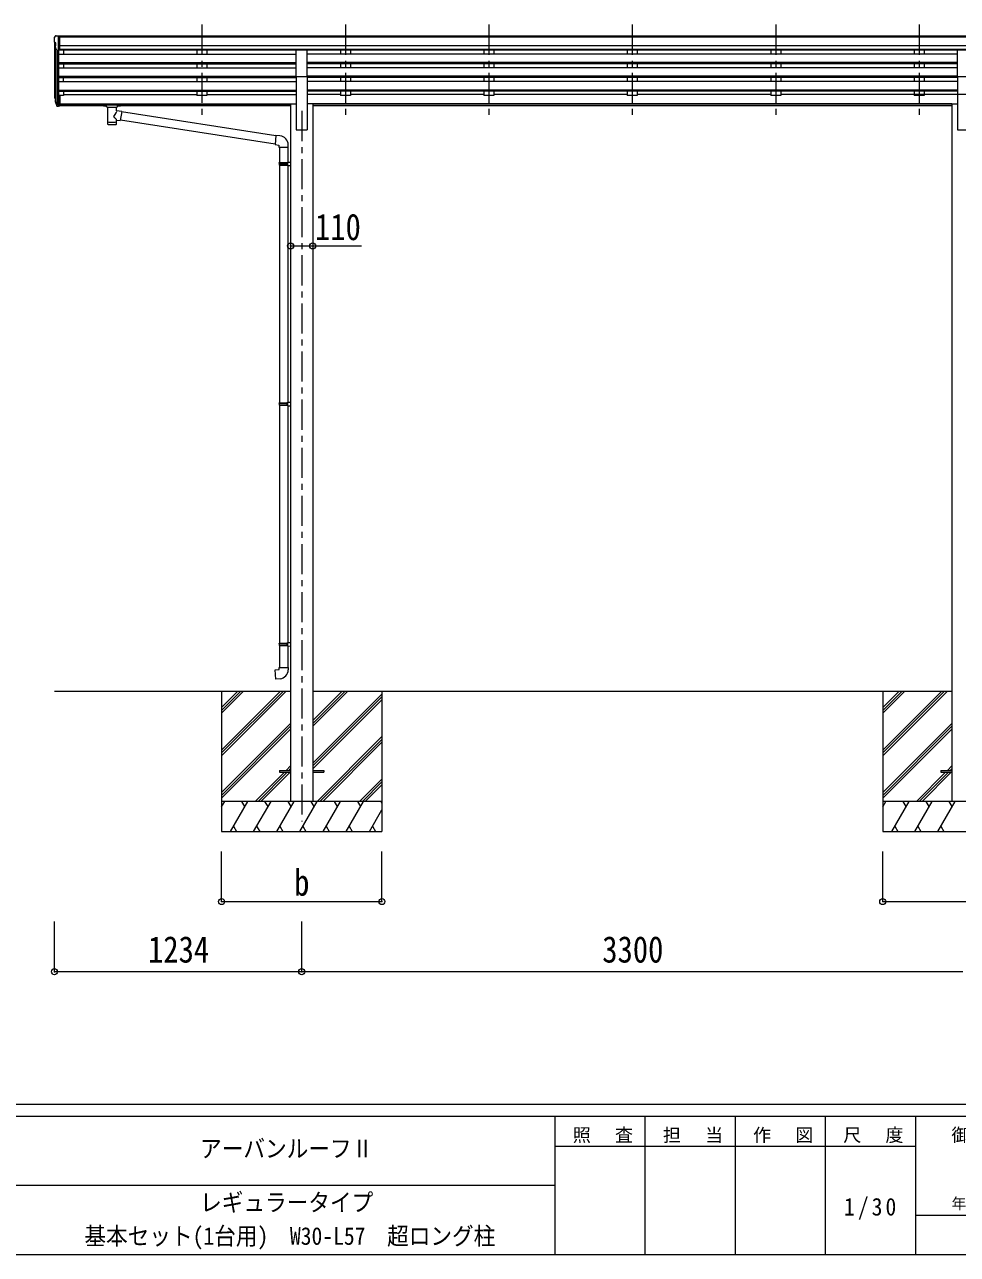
# Model space of a CAD drawing. Units: millimetres at full size, sheet at 1:30; some dimension numbers follow another scale. Extents: x -8432 to 8432, y -5820 to 5820.
# Drawn here: x 55 to 4711, y -5820 to 314 of the extents above; entities that cross this region are included whole.
import ezdxf
from ezdxf.enums import TextEntityAlignment as Align

# ---------------------------------------------------------------- set-up
doc = ezdxf.new("R2010")
doc.units = ezdxf.units.MM
doc.header["$LTSCALE"] = 30
doc.header["$PDMODE"] = 32
doc.header["$PDSIZE"] = 30
doc.linetypes.add('CHAIN1', pattern=[8, 5, -1, 1, -1])
for name, color, linetype, lineweight in [('0-0_0', 7, 'Continuous', 9), ('0-1_本体', 5, 'CHAIN1', 9), ('0-3_ELV2', 4, 'Continuous', 9), ('0-6_OTH_LINE', 6, 'Continuous', 9), ('0-9_OUTLINE', 7, 'Continuous', 9), ('F-0_240', 7, 'Continuous', 9)]:
    doc.layers.add(name, color=color, linetype=linetype, lineweight=lineweight)
doc.styles.add('ＭＳ ゴシック', font='')
doc.styles.get('ＭＳ ゴシック').set_extended_font_data('MS Gothic')

msp = doc.modelspace()

# ---------------------------------------------------------------- linework, layer by layer
at = {"layer": '0-0_0'}
for p, q in [((204.07, -3010.09), (1382.87, -3010.09)), ((1038.07, -3010.09), (1038.07, -3710.09)), ((1038.07, -3304.27), (1332.25, -3010.09)), ((1038.07, -3318.41), (1346.4, -3010.09)), ((1038.07, -3332.55), (1360.54, -3010.09)), ((1038.07, -3120.42), (1148.41, -3010.09)), ((1038.07, -3106.28), (1134.26, -3010.09)), ((1038.07, -3092.14), (1120.12, -3010.09)), ((1493.27, -3185.72), (1668.91, -3010.09)), ((1493.27, -3171.58), (1654.76, -3010.09)), ((1493.27, -3157.44), (1640.62, -3010.09)), ((1493.27, -3010.09), (4682.87, -3010.09)), ((1493.27, -3369.57), (1838.07, -3024.77)), ((1493.27, -3383.71), (1838.07, -3038.91)), ((1493.27, -3397.85), (1838.07, -3053.06)), ((1838.07, -3010.09), (1838.07, -3710.09)), ((4338.07, -3010.09), (4338.07, -3710.09)), ((4338.07, -3304.27), (4632.25, -3010.09)), ((4338.07, -3318.41), (4646.4, -3010.09)), ((4338.07, -3332.55), (4660.54, -3010.09)), ((4338.07, -3120.42), (4448.41, -3010.09)), ((4338.07, -3106.28), (4434.26, -3010.09)), ((4338.07, -3092.14), (4420.12, -3010.09)), ((1038.07, -3516.4), (1382.87, -3171.6)), ((1038.07, -3530.54), (1382.87, -3185.74)), ((4338.07, -3516.4), (4682.87, -3171.6)), ((4338.07, -3530.54), (4682.87, -3185.74)), ((1038.07, -3544.69), (1382.87, -3199.89)), ((1514.88, -3560.09), (1838.07, -3236.9)), ((1529.02, -3560.09), (1838.07, -3251.04)), ((4338.07, -3544.69), (4682.87, -3199.89)), ((1543.17, -3560.09), (1838.07, -3265.19)), ((1206.51, -3560.09), (1352.02, -3414.59)), ((1220.66, -3560.09), (1366.16, -3414.59)), ((1234.8, -3560.09), (1380.3, -3414.59)), ((1361.02, -3405.59), (1382.87, -3383.73)), ((1375.16, -3405.59), (1382.87, -3397.88)), ((4506.51, -3560.09), (4652.02, -3414.59)), ((4520.66, -3560.09), (4666.16, -3414.59)), ((4534.8, -3560.09), (4680.3, -3414.59)), ((4661.02, -3405.59), (4682.87, -3383.73)), ((4675.16, -3405.59), (4682.87, -3397.88)), ((1727.01, -3560.09), (1838.07, -3449.03)), ((1741.16, -3560.09), (1838.07, -3463.18)), ((1755.3, -3560.09), (1838.07, -3477.32)), ((1838.07, -3560.09), (1038.07, -3560.09)), ((1038.07, -3587.59), (1053.95, -3560.09)), ((1082.82, -3710.09), (1169.42, -3560.09)), ((1154.42, -3586.07), (1139.42, -3560.09)), ((1198.29, -3710.09), (1284.89, -3560.09)), ((1269.89, -3586.07), (1254.89, -3560.09)), ((1313.76, -3710.09), (1400.36, -3560.09)), ((1385.36, -3586.07), (1370.36, -3560.09)), ((1429.23, -3710.09), (1515.83, -3560.09)), ((1500.83, -3586.07), (1485.83, -3560.09)), ((1544.7, -3710.09), (1631.3, -3560.09)), ((1616.3, -3586.07), (1601.3, -3560.09)), ((1660.17, -3710.09), (1746.77, -3560.09)), ((1716.77, -3560.09), (1731.77, -3586.07)), ((1775.64, -3710.09), (1838.07, -3601.95)), ((1832.24, -3560.09), (1838.07, -3570.19)), ((5138.07, -3560.09), (4338.07, -3560.09)), ((4338.07, -3587.59), (4353.95, -3560.09)), ((4382.82, -3710.09), (4469.42, -3560.09)), ((4454.42, -3586.07), (4439.42, -3560.09)), ((4498.29, -3710.09), (4584.89, -3560.09)), ((4569.89, -3586.07), (4554.89, -3560.09)), ((4613.76, -3710.09), (4700.36, -3560.09)), ((4685.36, -3586.07), (4670.36, -3560.09)), ((1038.07, -3710.09), (1838.07, -3710.09)), ((1097.82, -3684.11), (1112.82, -3710.09)), ((1213.29, -3684.11), (1228.29, -3710.09)), ((1328.76, -3684.11), (1343.76, -3710.09)), ((1444.23, -3684.11), (1459.23, -3710.09)), ((1559.7, -3684.11), (1574.7, -3710.09)), ((1675.17, -3684.11), (1690.17, -3710.09)), ((1790.64, -3684.11), (1805.64, -3710.09)), ((4338.07, -3710.09), (5138.07, -3710.09)), ((4397.82, -3684.11), (4412.82, -3710.09)), ((4513.29, -3684.11), (4528.29, -3710.09)), ((4628.76, -3684.11), (4643.76, -3710.09))]:
    msp.add_line(p, q, dxfattribs=at)
at = {"layer": '0-1_本体'}
for p, q in [((940.07, 314.31), (940.07, -163.21)), ((940.07, 314.31), (940.07, -163.21)), ((1656.07, 314.31), (1656.07, -163.21)), ((1656.07, 314.31), (1656.07, -163.21)), ((2372.07, 314.31), (2372.07, -163.21)), ((2372.07, 314.31), (2372.07, -163.21)), ((3088.07, 314.31), (3088.07, -163.21)), ((3088.07, 314.31), (3088.07, -163.21)), ((3804.07, 314.31), (3804.07, -163.21)), ((3804.07, 314.31), (3804.07, -163.21)), ((4520.07, 314.31), (4520.07, -163.21)), ((4520.07, 314.31), (4520.07, -163.21)), ((1438.07, -116.52), (1438.07, -3660.09))]:
    msp.add_line(p, q, dxfattribs=at)
at = {"layer": '0-3_ELV2'}
for p, q in [((202.07, 249.19), (202.07, 248.57)), ((208.98, 258), (204.92, 252.19)), ((212.07, 258.57), (209.74, 258.42)), ((212.07, 258.57), (230.57, 258.57)), ((224.07, 185.58), (224.07, 258.57)), ((230.57, 258.57), (240.57, 258.48)), ((230.57, 186.58), (230.57, 258.57)), ((5945.57, 256.96), (230.57, 256.96)), ((5945.57, 251.74), (230.57, 251.74)), ((240.57, 256.96), (240.57, 258.48)), ((204.07, 227.99), (204.07, -38.45)), ((204.61, 227.38), (209.92, 224.31)), ((216.45, 187.39), (207.45, 202.99)), ((209.05, 200.22), (209.05, -65.16)), ((210.07, 224.05), (210.07, 207.78)), ((218.07, 186.06), (218.07, -83.59)), ((224.07, 185.58), (218.86, 185.9)), ((230.57, 186.58), (224.07, 186.58)), ((224.07, 185.58), (224.07, -38.82)), ((5945.57, 208.21), (230.57, 208.21)), ((5945.57, 190.36), (230.57, 190.36)), ((1410.57, 187.11), (230.57, 187.11)), ((249.07, 187.11), (249.07, 166.66)), ((915.07, 187.11), (915.07, 166.66)), ((965.07, 187.11), (965.07, 166.66)), ((1410.57, 56.14), (1410.57, 187.94)), ((1410.57, 187.94), (1465.57, 187.94)), ((1465.57, 56.14), (1465.57, 187.94)), ((4710.57, 187.11), (1465.57, 187.11)), ((1631.07, 187.11), (1631.07, 166.66)), ((1681.07, 187.11), (1681.07, 166.66)), ((2347.07, 187.11), (2347.07, 166.66)), ((2397.07, 187.11), (2397.07, 166.66)), ((3063.07, 187.11), (3063.07, 166.66)), ((3113.07, 187.11), (3113.07, 166.66)), ((3779.07, 187.11), (3779.07, 166.66)), ((3829.07, 187.11), (3829.07, 166.66)), ((4495.07, 187.11), (4495.07, 166.66)), ((4545.07, 187.11), (4545.07, 166.66)), ((4710.57, 56.14), (4710.57, 187.94)), ((4710.57, 187.94), (4765.57, 187.94)), ((224.07, 166.66), (1410.57, 166.66)), ((224.07, 124.78), (1410.57, 124.78)), ((224.07, 123.29), (1410.57, 123.29)), ((4710.57, 166.66), (1465.57, 166.66)), ((4710.57, 124.78), (1465.57, 124.78)), ((4710.57, 123.29), (1465.57, 123.29)), ((224.07, 118.97), (1410.57, 118.97)), ((224.07, 98.17), (1410.57, 98.17)), ((249.07, 118.97), (249.07, 98.17)), ((915.07, 118.97), (915.07, 98.17)), ((965.07, 118.97), (965.07, 98.17)), ((4710.57, 118.97), (1465.57, 118.97)), ((4710.57, 98.17), (1465.57, 98.17)), ((1631.07, 118.97), (1631.07, 98.17)), ((1681.07, 118.97), (1681.07, 98.17)), ((2347.07, 118.97), (2347.07, 98.17)), ((2397.07, 118.97), (2397.07, 98.17)), ((3063.07, 118.97), (3063.07, 98.17)), ((3113.07, 118.97), (3113.07, 98.17)), ((3779.07, 118.97), (3779.07, 98.17)), ((3829.07, 118.97), (3829.07, 98.17)), ((4495.07, 118.97), (4495.07, 98.17)), ((4545.07, 118.97), (4545.07, 98.17)), ((224.07, 56.29), (1410.57, 56.29)), ((224.07, 54.8), (1410.57, 54.8)), ((224.07, 50.48), (1410.57, 50.48)), ((224.07, 29.68), (1410.57, 29.68)), ((249.07, 29.68), (249.07, 50.48)), ((915.07, 50.48), (915.07, 29.68)), ((965.07, 50.48), (965.07, 29.68)), ((1410.57, 56.14), (1410.57, -210.09)), ((1410.57, 56.14), (1465.57, 56.14)), ((4710.57, 56.29), (1465.57, 56.29)), ((1465.57, 56.14), (1465.57, -210.09)), ((4710.57, 54.8), (1465.57, 54.8)), ((4710.57, 50.48), (1465.57, 50.48)), ((4710.57, 29.68), (1465.57, 29.68)), ((1631.07, 50.48), (1631.07, 29.68)), ((1681.07, 50.48), (1681.07, 29.68)), ((2347.07, 50.48), (2347.07, 29.68)), ((2397.07, 50.48), (2397.07, 29.68)), ((3063.07, 50.48), (3063.07, 29.68)), ((3113.07, 50.48), (3113.07, 29.68)), ((3779.07, 50.48), (3779.07, 29.68)), ((3829.07, 50.48), (3829.07, 29.68)), ((4495.07, 50.48), (4495.07, 29.68)), ((4545.07, 50.48), (4545.07, 29.68)), ((4710.57, 56.14), (4710.57, -210.09)), ((4710.57, 56.14), (4765.57, 56.14)), ((205.17, -53), (209.05, -60.95)), ((205.77, -51.63), (209.05, -58.69)), ((224.07, -12.2), (1410.57, -12.2)), ((224.07, -13.7), (1410.57, -13.7)), ((224.07, -18.01), (1410.57, -18.01)), ((224.07, -38.82), (224.07, -93.59)), ((230.57, -38.82), (224.07, -38.82)), ((230.57, -38.82), (230.57, -92.85)), ((249.07, -39.45), (230.57, -39.45)), ((249.07, -18.01), (249.07, -39.45)), ((249.07, -34.5), (915.07, -34.5)), ((915.07, -18.01), (915.07, -39.45)), ((965.07, -39.45), (915.07, -39.45)), ((965.07, -18.01), (965.07, -39.45)), ((965.07, -34.5), (1410.57, -34.5)), ((4710.57, -12.2), (1465.57, -12.2)), ((4710.57, -13.7), (1465.57, -13.7)), ((4710.57, -18.01), (1465.57, -18.01)), ((1631.07, -34.5), (1465.57, -34.5)), ((1631.07, -18.01), (1631.07, -39.45)), ((1681.07, -39.45), (1631.07, -39.45)), ((1681.07, -18.01), (1681.07, -39.45)), ((2347.07, -34.5), (1681.07, -34.5)), ((2347.07, -18.01), (2347.07, -39.45)), ((2397.07, -39.45), (2347.07, -39.45)), ((2397.07, -18.01), (2397.07, -39.45)), ((3063.07, -34.5), (2397.07, -34.5)), ((3063.07, -18.01), (3063.07, -39.45)), ((3113.07, -39.45), (3063.07, -39.45)), ((3113.07, -18.01), (3113.07, -39.45)), ((3779.07, -34.5), (3113.07, -34.5)), ((3779.07, -18.01), (3779.07, -39.45)), ((3829.07, -39.45), (3779.07, -39.45)), ((3829.07, -18.01), (3829.07, -39.45)), ((4710.57, -34.5), (3829.07, -34.5)), ((4495.07, -18.01), (4495.07, -39.45)), ((4765.57, -34.5), (4495.07, -34.5)), ((4545.07, -39.45), (4495.07, -39.45)), ((4545.07, -18.01), (4545.07, -39.45)), ((4710.57, -34.5), (4545.07, -34.5)), ((207.48, -64.28), (207.82, -68.68)), ((207.82, -68.68), (216.63, -92.23)), ((208.44, -68.12), (216.63, -84.3)), ((217.64, -83.17), (209.88, -67.76)), ((224.07, -83.85), (218.94, -83.85)), ((224.07, -85.65), (219.23, -85.65)), ((224.07, -93.59), (219.23, -93.59)), ((230.57, -78.95), (224.07, -78.95)), ((230.57, -83.83), (224.07, -83.83)), ((230.57, -92.85), (224.07, -92.85)), ((230.57, -81.52), (1382.87, -81.52)), ((230.57, -82.92), (1382.87, -82.92)), ((464.57, -90.6), (230.57, -90.6)), ((1382.87, -90.6), (518.57, -90.6)), ((1382.87, -81.09), (1382.87, -3560.09)), ((1382.87, -81.09), (1410.57, -81.09)), ((1493.27, -81.09), (1465.57, -81.09)), ((1493.27, -81.09), (1493.27, -3560.09)), ((4682.87, -81.52), (1493.27, -81.52)), ((4682.87, -82.92), (1493.27, -82.92)), ((4682.87, -90.6), (1493.27, -90.6)), ((4682.87, -81.09), (4682.87, -3560.09)), ((4682.87, -81.09), (4710.57, -81.09)), ((1410.57, -210.09), (1465.57, -210.09)), ((4710.57, -210.09), (4765.57, -210.09)), ((1328.07, -3405.59), (1382.87, -3405.59)), ((1493.27, -3405.59), (1548.07, -3405.59)), ((1493.27, -3414.59), (1548.07, -3414.59)), ((1548.07, -3405.59), (1548.07, -3414.59)), ((4628.07, -3405.59), (4682.87, -3405.59))]:
    msp.add_line(p, q, dxfattribs=at)
for points in [[(1328.07, -3405.59), (1328.07, -3414.59), (1382.87, -3414.59)], [(4628.07, -3405.59), (4628.07, -3414.59), (4682.87, -3414.59)]]:
    msp.add_lwpolyline(points, dxfattribs=at)
for centre, radius, start, end in [((205.07, 249.19), 3, 93, 180), ((404.07, 248.57), 202, 180, 184.94904), ((209.8, 257.42), 1, 93.5, 145), ((208.98, 231.75), 6.18, 185.7035, 224.99897), ((210.05, 204.49), 3, 94.7167, 210), ((209.77, 207.78), 0.3, 274.7167, 0), ((209.77, 224.05), 0.3, 0, 60), ((219.05, 188.89), 3, 210, 266.5), ((233.26, -43.89), 29.53, 186.50806, 197.98144), ((234.66, -42.13), 30.41, 187.1552, 198.19734)]:
    msp.add_arc(centre, radius, start, end, dxfattribs=at)
for centre, major_axis, ratio, start_param, end_param in [((292.73, -44.32), (-89.06, 1.43), 0.57596, 6.1962358, 6.3678173), ((291.94, -37.64), (87.93, 4.42), 0.541684, 3.0659337, 3.2228513), ((208.79, -64.28), (1.3, 0), 0.90356, 1.3700892, 3.347195), ((294.71, -48.09), (-89.07, 0), 0.90356, 0.2056023, 0.2515348), ((293.99, -44.22), (-88.05, 0), 0.90356, 0.2662965, 0.3003836), ((219.23, -82.94), (-3, 0), 0.90356, 0.5235988, 1.5707963), ((219.23, -90.88), (3, 0), 0.90356, 3.6651914, 4.712389), ((218.94, -82.49), (-1.5, 0), 0.90356, 0.5235988, 1.5707963)]:
    msp.add_ellipse(centre, major_axis=major_axis, ratio=ratio, start_param=start_param, end_param=end_param, dxfattribs=at)
at = {"layer": '0-6_OTH_LINE'}
for p, q in [((1382.87, -789.64), (1493.27, -789.64)), ((1038.07, -4060.09), (1038.07, -3810.11)), ((1838.07, -4060.09), (1838.07, -3810.11)), ((4338.07, -4060.09), (4338.07, -3810.11)), ((1038.07, -4060.09), (1838.07, -4060.09)), ((4338.07, -4060.09), (5138.07, -4060.09)), ((204.07, -4410.09), (204.07, -4160.09)), ((1438.07, -4410.09), (1438.07, -4160.09)), ((1438.07, -4410.09), (204.07, -4410.09)), ((4738.07, -4410.09), (1438.07, -4410.09))]:
    msp.add_line(p, q, dxfattribs=at)
at = {"layer": '0-6_OTH_LINE', "lineweight": 18}
msp.add_line((1493.27, -789.64), (1737.16, -789.64), dxfattribs=at)
at = {"layer": '0-6_OTH_LINE'}
for p in [(1382.87, -789.64), (1493.27, -789.64), (1038.07, -4060.09), (1838.07, -4060.09), (4338.07, -4060.09), (204.07, -4410.09), (1438.07, -4410.09)]:
    msp.add_point(p, dxfattribs=at)
at = {"layer": '0-9_OUTLINE'}
for p, q in [((448.07, -83.69), (448.07, -89.45)), ((450.07, -83.03), (533.07, -83.03)), ((450.07, -85.21), (533.07, -85.21)), ((450.07, -90.11), (464.57, -90.11)), ((464.57, -95.76), (464.57, -89.21)), ((468.67, -96.68), (468.66, -182.12)), ((514.47, -115.43), (514.47, -96.68)), ((539.69, -119.33), (514.47, -115.42)), ((518.57, -95.76), (518.57, -89.21)), ((518.57, -90.11), (533.07, -90.11)), ((539.69, -119.33), (532.67, -164.59)), ((535.07, -83.69), (535.07, -89.45)), ((1308.68, -240.69), (539.38, -121.34)), ((514.49, -182.12), (514.47, -161.45)), ((514.47, -161.76), (532.67, -164.59)), ((1305.01, -282.62), (532.94, -162.85)), ((1329.69, -240.57), (1308.85, -238.75)), ((1324.76, -296.31), (1370.76, -296.31)), ((1326.87, -296.31), (1326.87, -374.16)), ((1368.87, -296.31), (1368.87, -371.6)), ((1370.76, -296.31), (1370.76, -285.4)), ((1324.87, -376.16), (1325.87, -374.16)), ((1324.87, -376.16), (1368.87, -376.16)), ((1324.87, -376.16), (1324.87, -384.16)), ((1324.87, -384.16), (1368.87, -384.16)), ((1324.87, -384.16), (1325.87, -386.16)), ((1325.87, -374.16), (1368.87, -374.16)), ((1325.87, -386.16), (1368.87, -386.16)), ((1326.87, -386.16), (1326.87, -1572.35)), ((1364.4, -376.16), (1363.97, -374.16)), ((1366.87, -371.66), (1382.87, -371.19)), ((1366.87, -373.66), (1366.87, -371.66)), ((1366.87, -373.66), (1368.87, -373.66)), ((1366.87, -388.66), (1366.87, -386.66)), ((1366.87, -388.66), (1382.87, -389.13)), ((1368.87, -388.72), (1368.87, -1569.79)), ((1382.87, -371.19), (1382.87, -389.13)), ((1324.87, -1574.35), (1325.87, -1572.35)), ((1324.87, -1574.35), (1368.87, -1574.35)), ((1324.87, -1574.35), (1324.87, -1582.35)), ((1324.87, -1582.35), (1368.87, -1582.35)), ((1324.87, -1582.35), (1325.87, -1584.35)), ((1325.87, -1572.35), (1368.87, -1572.35)), ((1325.87, -1584.35), (1368.87, -1584.35)), ((1326.87, -1584.35), (1326.87, -2770.53)), ((1364.4, -1574.35), (1363.97, -1572.35)), ((1366.87, -1569.85), (1382.87, -1569.38)), ((1366.87, -1571.85), (1366.87, -1569.85)), ((1366.87, -1571.85), (1368.87, -1571.85)), ((1366.87, -1586.85), (1366.87, -1584.85)), ((1366.87, -1586.85), (1382.87, -1587.32)), ((1368.87, -1586.91), (1368.87, -2767.98)), ((1382.87, -1569.38), (1382.87, -1587.32)), ((1324.87, -2772.53), (1325.87, -2770.53)), ((1324.87, -2772.53), (1368.87, -2772.53)), ((1324.87, -2772.53), (1324.87, -2780.53)), ((1324.87, -2780.53), (1368.87, -2780.53)), ((1324.87, -2780.53), (1325.87, -2782.53)), ((1325.87, -2770.53), (1368.87, -2770.53)), ((1325.87, -2782.53), (1368.87, -2782.53)), ((1326.87, -2782.53), (1326.87, -2892.53)), ((1364.4, -2772.53), (1363.97, -2770.53)), ((1366.87, -2768.03), (1382.87, -2767.56)), ((1366.87, -2770.03), (1366.87, -2768.03)), ((1366.87, -2770.03), (1368.87, -2770.03)), ((1366.87, -2785.03), (1366.87, -2783.03)), ((1366.87, -2785.03), (1382.87, -2785.5)), ((1368.87, -2785.09), (1368.87, -2892.53)), ((1382.87, -2767.56), (1382.87, -2785.5)), ((1324.87, -2892.53), (1370.87, -2892.53)), ((1324.87, -2902.53), (1324.87, -2892.53)), ((1370.87, -2892.53), (1370.87, -2903.45))]:
    msp.add_line(p, q, dxfattribs=at)
for points in [[(448.07, -83.69), (448.11, -83.5), (448.19, -83.36), (448.29, -83.27), (448.39, -83.21), (448.51, -83.16), (448.81, -83.1), (449.3, -83.05), (449.84, -83.03), (450.07, -83.03)], [(448.07, -89.45), (448.11, -89.65), (448.19, -89.78), (448.29, -89.88), (448.39, -89.94), (448.51, -89.98), (448.81, -90.04), (449.3, -90.09), (449.84, -90.11), (450.07, -90.11)], [(533.07, -83.03), (533.43, -83.03), (533.96, -83.06), (534.41, -83.11), (534.71, -83.19), (534.88, -83.29), (535, -83.42), (535.07, -83.6), (535.07, -83.69)], [(533.07, -90.11), (533.43, -90.11), (533.96, -90.08), (534.41, -90.03), (534.71, -89.96), (534.88, -89.86), (535, -89.72), (535.07, -89.54), (535.07, -89.45)], [(1308.85, -238.75), (1304.84, -284.57), (1324.76, -286.31), (1324.76, -296.31)], [(1364.4, -376.16), (1364.4, -384.16), (1363.97, -386.16)], [(1366.87, -386.66), (1368.87, -386.66), (1368.87, -373.66)], [(1364.4, -1574.35), (1364.4, -1582.35), (1363.97, -1584.35)], [(1366.87, -1584.85), (1368.87, -1584.85), (1368.87, -1571.85)], [(1364.4, -2772.53), (1364.4, -2780.53), (1363.97, -2782.53)], [(1366.87, -2783.03), (1368.87, -2783.03), (1368.87, -2770.03)], [(1329.8, -2948.28), (1308.96, -2950.1), (1304.95, -2904.28), (1324.87, -2902.53)]]:
    msp.add_lwpolyline(points, dxfattribs=at)
for centre, start, end in [((1325.76, -285.4), 0, 85), ((1325.87, -2903.45), 275, 0)]:
    msp.add_arc(centre, 45, start, end, dxfattribs=at)
for centre, major_axis, ratio, start_param, end_param in [((450.07, -85.43), (2, 0), 0.109601, 3.1415927, 4.712389), ((491.57, -95.67), (27.06, 0), 0.069685, 3.1415927, 6.2831853), ((491.57, -89.21), (27, 0), 0.070066, 6.2831853, 9.424778), ((491.57, -141.96), (-22.81, -26.62), 0.234429, 1.6855472, 3.1268519), ((502.57, -93.19), (16, 0), 0.361356, 6.2636979, 6.2831853), ((533.07, -85.43), (2, 0), 0.109601, 4.712389, 6.2831853), ((491.57, -182.12), (22.92, 0), 0.101955, 3.1415499, 6.2833984), ((491.57, -169.68), (22.91, 0), 0.122865, 3.1415927, 6.2831853), ((494.12, -139.31), (20.32, -22.25), 0.045535, 0.0389954, 1.3075346)]:
    msp.add_ellipse(centre, major_axis=major_axis, ratio=ratio, start_param=start_param, end_param=end_param, dxfattribs=at)
at = {"layer": 'F-0_240', "color": 5}
for p, q in [((-8432.06, -5070), (8007.94, -5070)), ((-8432.06, -5130), (5341.19, -5130)), ((2701.18, -5130), (2701.18, -5820)), ((3151.18, -5130), (3151.18, -5820)), ((3601.18, -5130), (3601.18, -5820)), ((4051.18, -5130), (4051.18, -5820)), ((4501.18, -5130), (4501.18, -5820)), ((2701.18, -5280), (4501.18, -5280)), ((-3448.82, -5475), (2701.18, -5475)), ((4501.18, -5625), (5341.19, -5625)), ((-8432.06, -5820), (8007.94, -5820))]:
    msp.add_line(p, q, dxfattribs=at)

# ---------------------------------------------------------------- texts
at = {"layer": '0-6_OTH_LINE', "color": 7, "style": 'ＭＳ ゴシック', "width": 0.85}
for s, p in [('110', (1504.35, -800.33)), ('b', (1400.57, -4070.09)), ('1234', (671.07, -4404.09)), ('3300', (2938.07, -4404.09))]:
    msp.add_text(s, height=132, dxfattribs=at).set_placement(p, align=Align.BOTTOM_LEFT)
at = {"layer": 'F-0_240', "style": 'ＭＳ ゴシック', "width": 0.9}
for s, p in [('アーバンルーフⅡ', (931.18, -5362.5)), ('レギュラータイプ', (931.18, -5630.88)), ('基本セット(1台用)\u3000W30-L57\u3000超ロング柱', (353.68, -5798.5))]:
    msp.add_text(s, height=87.98, dxfattribs=at).set_placement(p, align=Align.BOTTOM_LEFT)
at = {"layer": 'F-0_240', "style": 'ＭＳ ゴシック'}
msp.add_text('年\u3000\u3000月\u3000\u3000日', height=54.99, dxfattribs=at).set_placement((4681.19, -5610), align=Align.BOTTOM_LEFT)
at = {"layer": 'F-0_240', "attachment_point": 7, "style": 'ＭＳ ゴシック'}
for s, insert, char_height in [('\\T1.17;照\u3000査', (2791.19, -5265), 65.98), ('\\T1.17;担\u3000当', (3241.19, -5265), 65.98), ('\\T1.17;作\u3000図', (3691.18, -5265), 65.98), ('\\T1.17;尺\u3000度', (4141.19, -5265), 65.98), ('\\T1.17;御受領印', (4681.18, -5265), 65.98), ('\\T1.28;\\W0.9;1/30', (4144.93, -5647.5), 87.98)]:
    msp.add_mtext(s, dxfattribs=dict(at, insert=insert, char_height=char_height))

doc.saveas('drawing.dxf')
